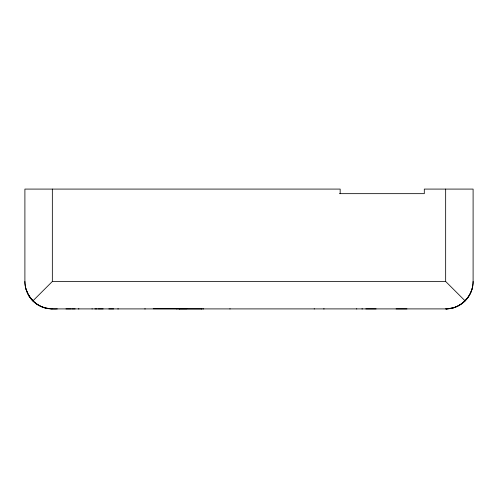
<?xml version="1.0" encoding="UTF-8"?>
<svg xmlns="http://www.w3.org/2000/svg" width="498" height="498" viewBox="0 0 498 498"><rect width="100%" height="100%" fill="white"/><g stroke="black" fill="none" stroke-linecap="round" stroke-linejoin="round"><path stroke-width="0.75" d="M340.171 193.66L340.171 189.084L24.9 189.084L24.9 281.47C24.788 296.073 37.437 309.021 52.103 308.909L445.897 308.903C460.563 309.034 473.2 296.061 473.1 281.47L473.1 189.084L424.302 189.084L424.302 193.66L339.518 193.66M472.166 288.61C469.004 300.232 457.961 308.841 445.897 308.909L452.937 307.988A27.135 27.135 0 0 0 465.132 300.898A27.633 27.633 0 0 0 473.1 281.47M52.34 189.084L52.34 281.47L32.868 300.916L28.548 295.19L25.828 288.572M445.897 308.903L452.937 307.988M179.417 308.897L179.025 308.897L201.895 308.897L201.503 308.897M52.34 281.47L445.66 281.47L465.132 300.904M91.962 308.903L92.279 308.903M153.228 308.748L186.868 308.748M24.894 281.47A27.639 27.639 0 0 0 32.874 300.898C39.305 307.285 48.48 309.495 57.314 308.903M65.948 308.903L71.276 308.903M72.086 308.903L75.179 308.903M78.292 308.903L78.977 308.903M94.888 308.903L97.16 308.903M98.28 308.903L103.173 308.903M108.832 308.909L113.681 308.909M117.758 308.909L118.406 308.909M144.719 308.916L145.31 308.909M176.56 308.909L177.114 308.909M202.804 308.903L203.707 308.909M229.783 308.903L230.194 308.903M314.157 308.909L314.524 308.909M323.575 308.909L324.167 308.909M356.419 308.909L356.798 308.909M361.903 308.909L362.494 308.909M365.806 308.903L376.096 308.903M396.066 308.909L406.966 308.903M52.103 308.909L45.063 307.976A27.091 27.091 0 0 1 28.554 295.221M445.66 189.084L445.66 281.47"/></g></svg>
